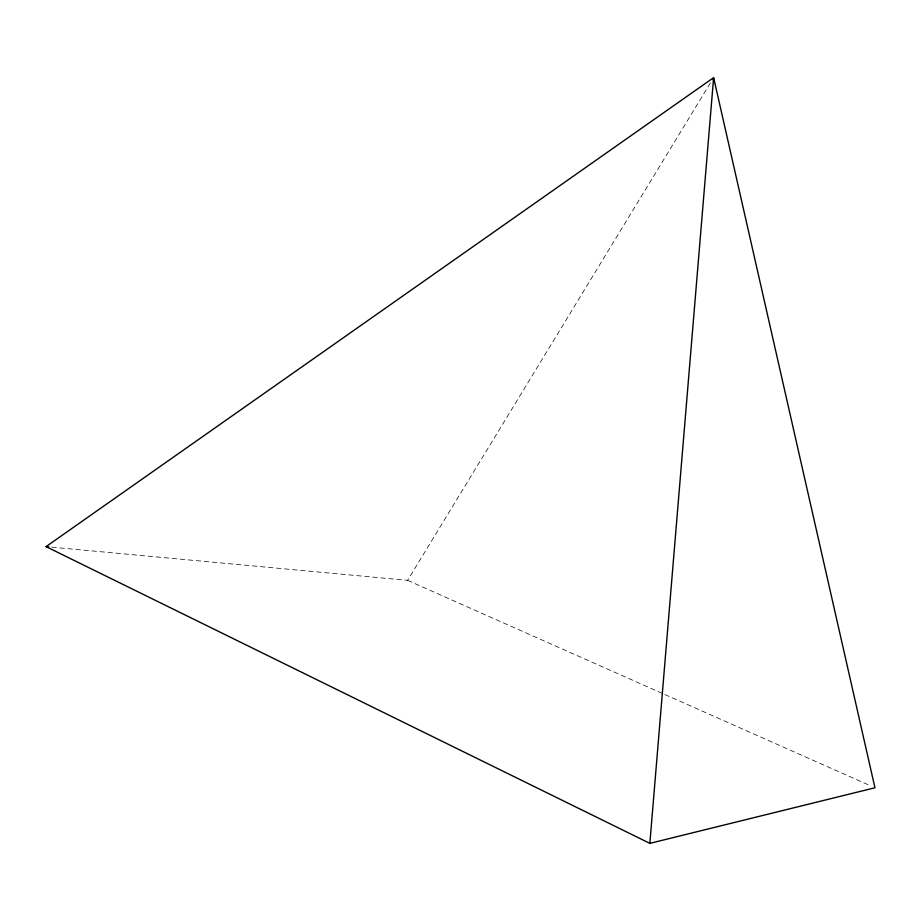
<?xml version="1.0" encoding="UTF-8"?>
<svg xmlns="http://www.w3.org/2000/svg" width="921" height="921" viewBox="0 0 921 921"><rect width="100%" height="100%" fill="white"/><g stroke="black" fill="none" stroke-linecap="round" stroke-linejoin="round"><path stroke-width="0.69" stroke-dasharray="4.61 3.45" d="M51.772 547.155L407.589 580.345L712.877 78.872M407.589 580.345L663.581 693.962M664.893 694.538L871.013 786.016"/><path stroke-width="1.38" d="M649.846 843.36L713.625 77.64L46.05 546.625L649.846 843.36L874.95 787.766L713.625 77.64M46.05 546.625L48.905 546.89"/></g></svg>
